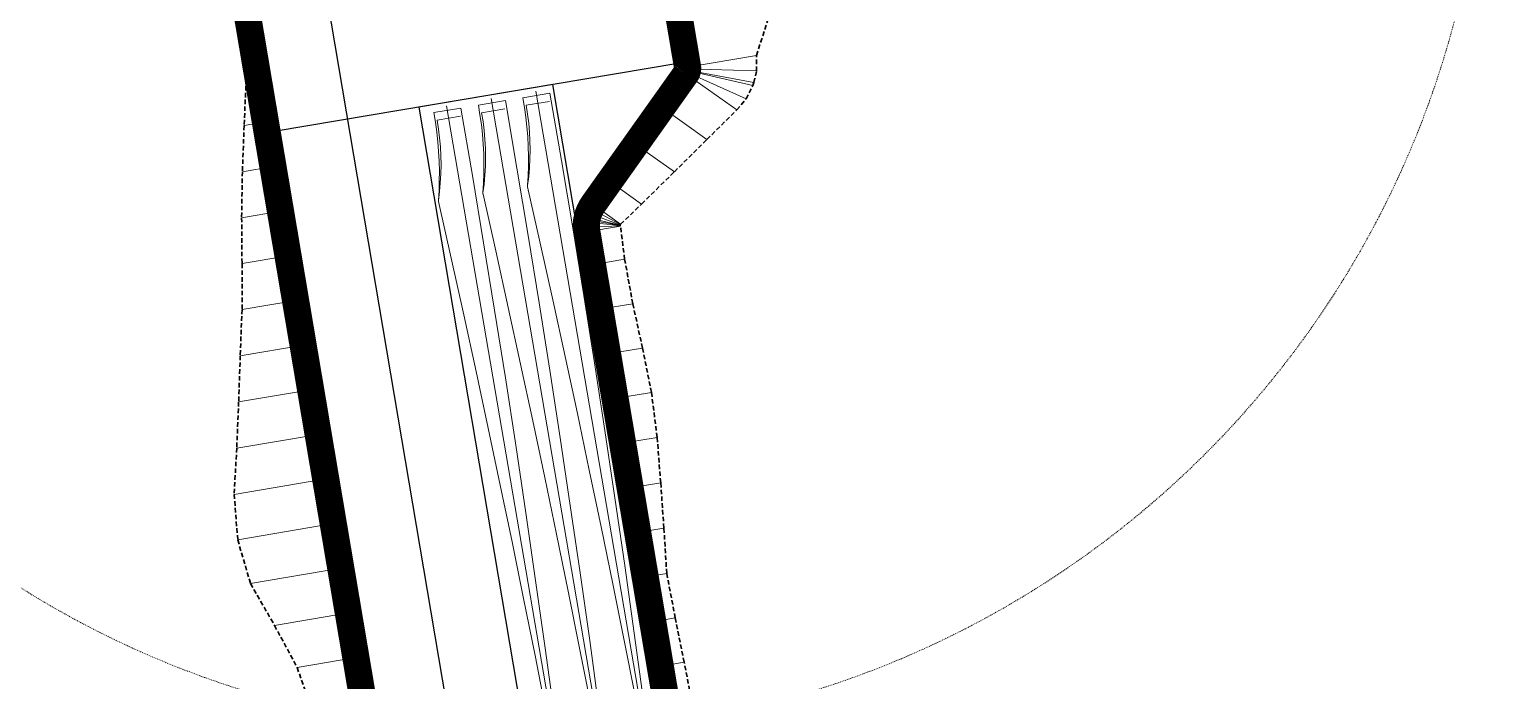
# Model space of a CAD drawing. Header units: metres. Extents: x 544752 to 548977, y 1840603 to 1844608.
# Drawn here: x 547707.7 to 547868.6, y 1842561.2 to 1842633.2 of the extents above; entities that cross this region are included whole.
import ezdxf

# ---------------------------------------------------------------- set-up
doc = ezdxf.new("R2010")
doc.units = ezdxf.units.M
doc.header["$MEASUREMENT"] = 0
doc.linetypes.add('ACAD_ISO02W100', pattern=[15, 12, -3])
doc.linetypes.add('Anordnung Grundriss$0$GESTRICHELT', pattern=[0.75, 0.5, -0.25])
doc.layers.add('C-ROAD', color=7, linetype='Continuous')
for name, color, linetype, lineweight in [('C-ROAD-CORR', 5, 'Continuous', 0), ('C-ROAD-STAN', 11, 'Continuous', 0), ('Line5', 5, 'Continuous', 13), ('Line7', 7, 'Continuous', 20), ('Đường', 5, 'ACAD_ISO02W100', 5)]:
    doc.layers.add(name, color=color, linetype=linetype, lineweight=lineweight)

# ---------------------------------------------------------------- blocks, each defined once
blk = doc.blocks.new('TB')
at = {"layer": 'Defpoints', "color": 5, "linetype": 'Anordnung Grundriss$0$GESTRICHELT', "lineweight": 5, "ltscale": 0.2}
blk.add_circle((-0.4, 0), 105.73, dxfattribs=at)
blk = doc.blocks.new('FREFEWRFERWF')
at = {"layer": 'Line5', "color": 5}
for p, q in [((-12.76, -0.82), (-14.44, 70.21)), ((-7.21, -0.68), (-8.89, 70.34)), ((-1.67, -0.55), (-3.35, 70.47)), ((-14.24, 0.57), (-11.33, 0.64)), ((-8.7, 0.7), (-5.79, 0.77)), ((-3.36, -0.08), (0, 0)), ((-3.16, 0.83), (-0.25, 0.9)), ((-14.45, -0.34), (-11.09, -0.26)), ((-8.91, -0.21), (-5.54, -0.13))]:
    blk.add_line(p, q, dxfattribs=at)
at = {"layer": 'Line5', "color": 5, "flags": 128}
for points in [[(-14.86, 69.09), (-14.81, 69.18), (-14.74, 69.28), (-14.67, 69.36), (-14.59, 69.44), (-14.5, 69.5), (-14.4, 69.56), (-14.3, 69.61), (-14.19, 69.65), (-14.08, 69.68)], [(-14.08, 69.68), (-14.07, 69.68), (-14.05, 69.68), (-14.03, 69.67), (-14.02, 69.67), (-14, 69.65), (-13.99, 69.64), (-13.98, 69.63), (-13.98, 69.61), (-13.98, 69.59)], [(-13.98, 69.59), (-13.51, 61.84), (-13.08, 54.08), (-12.69, 46.32), (-12.33, 38.56), (-12.01, 30.8), (-11.73, 23.04), (-11.48, 15.27), (-11.26, 7.5), (-11.09, -0.26)], [(-9.32, 69.22), (-9.27, 69.32), (-9.2, 69.41), (-9.13, 69.49), (-9.04, 69.57), (-8.95, 69.64), (-8.86, 69.69), (-8.76, 69.74), (-8.65, 69.78), (-8.54, 69.81)], [(-8.54, 69.81), (-8.52, 69.81), (-8.51, 69.81), (-8.49, 69.8), (-8.47, 69.8), (-8.46, 69.79), (-8.45, 69.77), (-8.44, 69.76), (-8.44, 69.74), (-8.43, 69.72)], [(-8.43, 69.72), (-7.97, 61.97), (-7.54, 54.21), (-7.15, 46.45), (-6.79, 38.69), (-6.47, 30.93), (-6.18, 23.17), (-5.93, 15.4), (-5.72, 7.64), (-5.54, -0.13)], [(-3.78, 69.35), (-3.72, 69.45), (-3.66, 69.54), (-3.58, 69.62), (-3.5, 69.7), (-3.41, 69.77), (-3.31, 69.83), (-3.21, 69.87), (-3.11, 69.91), (-3, 69.94)], [(-3, 69.94), (-2.98, 69.94), (-2.96, 69.94), (-2.95, 69.94), (-2.93, 69.93), (-2.92, 69.92), (-2.91, 69.9), (-2.9, 69.89), (-2.89, 69.87), (-2.89, 69.86)], [(-2.89, 69.86), (-2.43, 62.1), (-2, 54.34), (-1.6, 46.58), (-1.25, 38.82), (-0.93, 31.06), (-0.64, 23.3), (-0.39, 15.53), (-0.18, 7.77), (0, 0)], [(-14.87, 69.05), (-14.9, 62.45), (-14.95, 55.86), (-15.03, 49.26), (-15.12, 42.67), (-15.24, 36.07), (-15.39, 29.48), (-15.56, 22.88), (-15.75, 16.29), (-15.96, 9.7)], [(-14.87, 69.05), (-14.87, 69.05), (-14.87, 69.06), (-14.87, 69.06), (-14.87, 69.07), (-14.87, 69.07), (-14.87, 69.07), (-14.87, 69.08), (-14.87, 69.08), (-14.86, 69.09)], [(-9.33, 69.18), (-9.36, 62.58), (-9.41, 55.99), (-9.48, 49.39), (-9.58, 42.8), (-9.7, 36.2), (-9.85, 29.61), (-10.01, 23.01), (-10.2, 16.42), (-10.42, 9.83)], [(-9.33, 69.18), (-9.33, 69.18), (-9.33, 69.19), (-9.33, 69.19), (-9.33, 69.2), (-9.33, 69.2), (-9.33, 69.21), (-9.33, 69.21), (-9.32, 69.21), (-9.32, 69.22)], [(-3.79, 69.31), (-3.82, 62.71), (-3.87, 56.12), (-3.94, 49.52), (-4.04, 42.93), (-4.16, 36.33), (-4.3, 29.74), (-4.47, 23.14), (-4.66, 16.55), (-4.87, 9.96)], [(-3.79, 69.31), (-3.79, 69.31), (-3.79, 69.32), (-3.79, 69.32), (-3.79, 69.33), (-3.78, 69.33), (-3.78, 69.34), (-3.78, 69.34), (-3.78, 69.35), (-3.78, 69.35)], [(-4.86, 9.82), (-4.86, 9.83), (-4.86, 9.85), (-4.87, 9.86), (-4.87, 9.88), (-4.87, 9.9), (-4.87, 9.91), (-4.87, 9.93), (-4.87, 9.94), (-4.87, 9.96)], [(-15.94, 9.55), (-15.95, 9.57), (-15.95, 9.59), (-15.95, 9.6), (-15.96, 9.62), (-15.96, 9.63), (-15.96, 9.65), (-15.96, 9.67), (-15.96, 9.68), (-15.96, 9.7)], [(-15.94, 9.55), (-15.6, 8.59), (-15.3, 7.62), (-15.03, 6.63), (-14.8, 5.64), (-14.61, 4.63), (-14.46, 3.63), (-14.35, 2.61), (-14.28, 1.59), (-14.24, 0.57)], [(-15.94, 9.55), (-15.64, 8.48), (-15.38, 7.4), (-15.14, 6.31), (-14.95, 5.21), (-14.78, 4.11), (-14.65, 3), (-14.55, 1.89), (-14.48, 0.77), (-14.45, -0.34)], [(-10.4, 9.69), (-10.4, 9.7), (-10.41, 9.72), (-10.41, 9.73), (-10.41, 9.75), (-10.41, 9.76), (-10.42, 9.78), (-10.42, 9.8), (-10.42, 9.81), (-10.42, 9.83)], [(-10.4, 9.69), (-10.06, 8.72), (-9.75, 7.75), (-9.49, 6.76), (-9.26, 5.77), (-9.07, 4.77), (-8.92, 3.76), (-8.81, 2.74), (-8.73, 1.72), (-8.7, 0.7)], [(-10.4, 9.69), (-10.1, 8.61), (-9.83, 7.53), (-9.6, 6.44), (-9.4, 5.34), (-9.24, 4.24), (-9.1, 3.13), (-9, 2.02), (-8.94, 0.9), (-8.91, -0.21)], [(-4.86, 9.82), (-4.51, 8.85), (-4.21, 7.88), (-3.94, 6.89), (-3.72, 5.9), (-3.53, 4.9), (-3.38, 3.89), (-3.26, 2.87), (-3.19, 1.85), (-3.16, 0.83)], [(-4.86, 9.82), (-4.56, 8.74), (-4.29, 7.66), (-4.06, 6.57), (-3.86, 5.47), (-3.69, 4.37), (-3.56, 3.26), (-3.46, 2.15), (-3.39, 1.04), (-3.36, -0.08)]]:
    blk.add_lwpolyline(points, dxfattribs=at)
at = {"layer": 'Line7', "color": 7}
for p, q in [((-0.24, 10), (-0.24, 10)), ((-0.24, 10), (-0.24, 10)), ((-0.24, 10), (-0.24, 10)), ((-15.96, 9.63), (-15.96, 9.63)), ((-15.96, 9.63), (-15.96, 9.63)), ((-15.96, 9.63), (-15.96, 9.63)), ((-11.32, 9.73), (-11.32, 9.73)), ((-11.32, 9.73), (-11.32, 9.73)), ((-11.32, 9.73), (-11.32, 9.73)), ((-10.41, 9.76), (-10.41, 9.76)), ((-10.41, 9.76), (-10.41, 9.76)), ((-10.41, 9.76), (-10.41, 9.76)), ((-5.78, 9.87), (-5.78, 9.87)), ((-5.78, 9.87), (-5.78, 9.87)), ((-5.78, 9.87), (-5.78, 9.87)), ((-4.87, 9.89), (-4.87, 9.89)), ((-4.87, 9.89), (-4.87, 9.89)), ((-4.87, 9.89), (-4.87, 9.89))]:
    blk.add_line(p, q, dxfattribs=at)
blk = doc.blocks.new('RFEWF34RF')
blk.add_lwpolyline([(467558.37, 1441381.47), (467628.37, 1441381.47), (467628.37, 1441366.47), (467558.37, 1441366.47)], close=True)
at = {"xscale": 0.9, "yscale": 0.9714285714285716, "zscale": 0.9714285714285716, "rotation": 268.6444939923905}
blk.add_blockref('FREFEWRFERWF', (467559.27, 1441366.93), dxfattribs=at)
blk = doc.blocks.new('GFERFERF')
blk.add_lwpolyline([(467513.37, 1441358.47), (467628.37, 1441358.47), (467628.37, 1441366.47), (467513.37, 1441366.47)], close=True)
blk = doc.blocks.new('VƯERFEWRFER')
blk.add_lwpolyline([(467558.37, 1441403.47), (467513.37, 1441403.47), (467513.37, 1441358.47), (467558.37, 1441358.47)], close=True)
blk = doc.blocks.new('fcwdăed')
at = {"xscale": -1, "rotation": 19.89216182940478}
for name, p in [('GFERFERF', (1396356.81, 242240.54, -3.32)), ('VƯERFEWRFER', (1396369.4, 242205.74, -3.32)), ('RFEWF34RF', (1396367.36, 242211.39, -3.32))]:
    blk.add_blockref(name, p, dxfattribs=at)
blk = doc.blocks.new('STA')
blk.add_circle((0, 0), 0.036)
blk = doc.blocks.new('PI')
h = blk.add_hatch(color=256)
h.dxf.hatch_style = 1
h.paths.add_polyline_path([(0.011, 0, 1), (-0.011, 0, 1)])
at = {"xscale": 0.3048, "yscale": 0.3048, "zscale": 0.3048}
blk.add_blockref('STA', (0, 0), dxfattribs=at)

msp = doc.modelspace()

# ---------------------------------------------------------------- linework, layer by layer
at = {"layer": 'C-ROAD', "color": 3, "linetype": 'Continuous', "lineweight": 13}
for p, q in [((547780.25, 1842628.28), (547780.49, 1842628.62)), ((547780.49, 1842628.62), (547780.43, 1842629.03)), ((547769.02, 1842612.48), (547769.99, 1842613.84)), ((547769.3, 1842610.84), (547769.02, 1842612.48))]:
    msp.add_line(p, q, dxfattribs=at)
at = {"layer": 'C-ROAD', "color": 1, "linetype": 'ACAD_ISO02W100', "lineweight": 60, "ltscale": 0.1, "const_width": 3, "flags": 128}
for points in [[(547726.49, 1842666.14), (547745.65, 1842552.75)], [(547780.43, 1842629.03), (547776.67, 1842651.23)], [(547769.99, 1842613.84), (547780.25, 1842628.28)], [(547778.19, 1842558.25), (547769.3, 1842610.84)]]:
    msp.add_lwpolyline(points, dxfattribs=at)
at = {"layer": 'C-ROAD', "color": 1, "linetype": 'ACAD_ISO02W100', "lineweight": -3, "ltscale": 0.1, "const_width": 3, "flags": 128}
for points in [[(547780.25, 1842628.28, 0.198912), (547780.43, 1842629.03)], [(547769.3, 1842610.84, -0.19891), (547769.99, 1842613.84)]]:
    msp.add_lwpolyline(points, format="xyb", dxfattribs=at)
at = {"layer": 'C-ROAD-CORR', "color": 160, "linetype": 'Continuous'}
for p, q in [((547732.12, 1842632.83, 524.46), (547731.75, 1842632.77, 524.21)), ((547732.12, 1842632.83, 524.46), (547731.75, 1842632.77, 524.21)), ((547732.12, 1842632.83, 524.46), (547731.75, 1842632.77, 524.21)), ((547732.12, 1842632.83, 524.46), (547731.75, 1842632.77, 524.21)), ((547780.43, 1842629.03, 524.22), (547788.06, 1842630.32, 531.97)), ((547780.43, 1842629.03, 524.22), (547788.06, 1842630.32, 531.97)), ((547780.43, 1842629.03, 524.22), (547788.06, 1842630.32, 531.97)), ((547780.43, 1842629.03, 524.22), (547788.06, 1842630.32, 531.97)), ((547732.95, 1842627.9, 524.36), (547731.66, 1842627.68, 523.49)), ((547732.95, 1842627.9, 524.36), (547731.66, 1842627.68, 523.49)), ((547732.95, 1842627.9, 524.36), (547731.66, 1842627.68, 523.49)), ((547732.95, 1842627.9, 524.36), (547731.66, 1842627.68, 523.49)), ((547780.25, 1842628.28, 524.21), (547785.87, 1842624.29, 531.09)), ((547780.25, 1842628.28, 524.21), (547785.87, 1842624.29, 531.09)), ((547780.25, 1842628.28, 524.21), (547785.87, 1842624.29, 531.09)), ((547780.25, 1842628.28, 524.21), (547785.87, 1842624.29, 531.09)), ((547780.35, 1842628.45, 524.21), (547786.89, 1842625.52, 531.38)), ((547780.35, 1842628.45, 524.21), (547786.89, 1842625.52, 531.38)), ((547780.35, 1842628.45, 524.21), (547786.89, 1842625.52, 531.38)), ((547780.35, 1842628.45, 524.21), (547786.89, 1842625.52, 531.38)), ((547780.41, 1842628.64, 524.21), (547787.64, 1842626.98, 531.63)), ((547780.41, 1842628.64, 524.21), (547787.64, 1842626.98, 531.63)), ((547780.41, 1842628.64, 524.21), (547787.64, 1842626.98, 531.63)), ((547780.41, 1842628.64, 524.21), (547787.64, 1842626.98, 531.63)), ((547780.42, 1842628.68, 524.21), (547787.76, 1842627.32, 531.68)), ((547780.42, 1842628.68, 524.21), (547787.76, 1842627.32, 531.68)), ((547780.42, 1842628.68, 524.21), (547787.76, 1842627.32, 531.68)), ((547780.42, 1842628.68, 524.21), (547787.76, 1842627.32, 531.68)), ((547780.44, 1842628.83, 524.22), (547788.05, 1842628.61, 531.83)), ((547780.44, 1842628.83, 524.22), (547788.05, 1842628.61, 531.83)), ((547780.44, 1842628.83, 524.22), (547788.05, 1842628.61, 531.83)), ((547780.44, 1842628.83, 524.22), (547788.05, 1842628.61, 531.83)), ((547733.78, 1842622.97, 524.26), (547731.44, 1842622.57, 522.67)), ((547733.78, 1842622.97, 524.26), (547731.44, 1842622.57, 522.67)), ((547733.78, 1842622.97, 524.26), (547731.44, 1842622.57, 522.67)), ((547733.78, 1842622.97, 524.26), (547731.44, 1842622.57, 522.67)), ((547777.61, 1842624.56, 524.14), (547782.57, 1842621.03, 530.23)), ((547777.61, 1842624.56, 524.14), (547782.57, 1842621.03, 530.23)), ((547777.61, 1842624.56, 524.14), (547782.57, 1842621.03, 530.23)), ((547777.61, 1842624.56, 524.14), (547782.57, 1842621.03, 530.23)), ((547774.71, 1842620.48, 524.07), (547778.97, 1842617.46, 529.29)), ((547774.71, 1842620.48, 524.07), (547778.97, 1842617.46, 529.29)), ((547774.71, 1842620.48, 524.07), (547778.97, 1842617.46, 529.29)), ((547774.71, 1842620.48, 524.07), (547778.97, 1842617.46, 529.29)), ((547734.62, 1842618.04, 524.16), (547731.24, 1842617.47, 521.87)), ((547734.62, 1842618.04, 524.16), (547731.24, 1842617.47, 521.87)), ((547734.62, 1842618.04, 524.16), (547731.24, 1842617.47, 521.87)), ((547734.62, 1842618.04, 524.16), (547731.24, 1842617.47, 521.87)), ((547771.82, 1842616.41, 524), (547775.35, 1842613.9, 528.34)), ((547771.82, 1842616.41, 524), (547775.35, 1842613.9, 528.34)), ((547771.82, 1842616.41, 524), (547775.35, 1842613.9, 528.34)), ((547771.82, 1842616.41, 524), (547775.35, 1842613.9, 528.34)), ((547769.71, 1842613.39, 523.95), (547773.01, 1842611.64, 527.69)), ((547769.71, 1842613.39, 523.95), (547773.01, 1842611.64, 527.69)), ((547769.71, 1842613.39, 523.95), (547773.01, 1842611.64, 527.69)), ((547769.71, 1842613.39, 523.95), (547773.01, 1842611.64, 527.69)), ((547769.99, 1842613.84, 523.96), (547773.03, 1842611.67, 527.69)), ((547769.99, 1842613.84, 523.96), (547773.03, 1842611.67, 527.69)), ((547769.99, 1842613.84, 523.96), (547773.03, 1842611.67, 527.69)), ((547769.99, 1842613.84, 523.96), (547773.03, 1842611.67, 527.69)), ((547735.45, 1842613.11, 524.06), (547731.16, 1842612.38, 521.16)), ((547735.45, 1842613.11, 524.06), (547731.16, 1842612.38, 521.16)), ((547735.45, 1842613.11, 524.06), (547731.16, 1842612.38, 521.16)), ((547735.45, 1842613.11, 524.06), (547731.16, 1842612.38, 521.16)), ((547769.26, 1842611.89, 523.92), (547773, 1842611.53, 527.67)), ((547769.26, 1842611.89, 523.92), (547773, 1842611.53, 527.67)), ((547769.26, 1842611.89, 523.92), (547773, 1842611.53, 527.67)), ((547769.26, 1842611.89, 523.92), (547773, 1842611.53, 527.67)), ((547769.29, 1842612.14, 523.93), (547773, 1842611.55, 527.67)), ((547769.29, 1842612.14, 523.93), (547773, 1842611.55, 527.67)), ((547769.29, 1842612.14, 523.93), (547773, 1842611.55, 527.67)), ((547769.29, 1842612.14, 523.93), (547773, 1842611.55, 527.67)), ((547769.35, 1842612.41, 523.93), (547773, 1842611.57, 527.68)), ((547769.35, 1842612.41, 523.93), (547773, 1842611.57, 527.68)), ((547769.35, 1842612.41, 523.93), (547773, 1842611.57, 527.68)), ((547769.35, 1842612.41, 523.93), (547773, 1842611.57, 527.68)), ((547769.5, 1842612.91, 523.94), (547773, 1842611.61, 527.68)), ((547769.5, 1842612.91, 523.94), (547773, 1842611.61, 527.68)), ((547769.5, 1842612.91, 523.94), (547773, 1842611.61, 527.68)), ((547769.5, 1842612.91, 523.94), (547773, 1842611.61, 527.68)), ((547769.25, 1842611.36, 523.91), (547773, 1842611.5, 527.67)), ((547769.25, 1842611.36, 523.91), (547773, 1842611.5, 527.67)), ((547769.25, 1842611.36, 523.91), (547773, 1842611.5, 527.67)), ((547769.25, 1842611.36, 523.91), (547773, 1842611.5, 527.67)), ((547769.3, 1842610.84, 523.9), (547773.02, 1842611.47, 527.67)), ((547769.3, 1842610.84, 523.9), (547773.02, 1842611.47, 527.67)), ((547769.3, 1842610.84, 523.9), (547773.02, 1842611.47, 527.67)), ((547769.3, 1842610.84, 523.9), (547773.02, 1842611.47, 527.67)), ((547736.28, 1842608.18, 523.96), (547731.2, 1842607.32, 520.52)), ((547736.28, 1842608.18, 523.96), (547731.2, 1842607.32, 520.52)), ((547736.28, 1842608.18, 523.96), (547731.2, 1842607.32, 520.52)), ((547736.28, 1842608.18, 523.96), (547731.2, 1842607.32, 520.52)), ((547769.91, 1842607.2, 523.83), (547773.48, 1842607.8, 527.44)), ((547769.91, 1842607.2, 523.83), (547773.48, 1842607.8, 527.44)), ((547769.91, 1842607.2, 523.83), (547773.48, 1842607.8, 527.44)), ((547769.91, 1842607.2, 523.83), (547773.48, 1842607.8, 527.44)), ((547737.11, 1842603.25, 523.86), (547731.2, 1842602.25, 519.86)), ((547737.11, 1842603.25, 523.86), (547731.2, 1842602.25, 519.86)), ((547737.11, 1842603.25, 523.86), (547731.2, 1842602.25, 519.86)), ((547737.11, 1842603.25, 523.86), (547731.2, 1842602.25, 519.86)), ((547770.75, 1842602.27, 523.73), (547774.38, 1842602.89, 527.41)), ((547770.75, 1842602.27, 523.73), (547774.38, 1842602.89, 527.41)), ((547770.75, 1842602.27, 523.73), (547774.38, 1842602.89, 527.41)), ((547770.75, 1842602.27, 523.73), (547774.38, 1842602.89, 527.41)), ((547737.95, 1842598.32, 523.76), (547731.01, 1842597.15, 519.07)), ((547737.95, 1842598.32, 523.76), (547731.01, 1842597.15, 519.07)), ((547737.95, 1842598.32, 523.76), (547731.01, 1842597.15, 519.07)), ((547737.95, 1842598.32, 523.76), (547731.01, 1842597.15, 519.07)), ((547771.58, 1842597.34, 523.63), (547775.45, 1842597.99, 527.55)), ((547771.58, 1842597.34, 523.63), (547775.45, 1842597.99, 527.55)), ((547771.58, 1842597.34, 523.63), (547775.45, 1842597.99, 527.55)), ((547771.58, 1842597.34, 523.63), (547775.45, 1842597.99, 527.55)), ((547738.78, 1842593.39, 523.66), (547730.83, 1842592.05, 518.28)), ((547738.78, 1842593.39, 523.66), (547730.83, 1842592.05, 518.28)), ((547738.78, 1842593.39, 523.66), (547730.83, 1842592.05, 518.28)), ((547738.78, 1842593.39, 523.66), (547730.83, 1842592.05, 518.28)), ((547772.41, 1842592.41, 523.53), (547776.44, 1842593.09, 527.6)), ((547772.41, 1842592.41, 523.53), (547776.44, 1842593.09, 527.6)), ((547772.41, 1842592.41, 523.53), (547776.44, 1842593.09, 527.6)), ((547772.41, 1842592.41, 523.53), (547776.44, 1842593.09, 527.6)), ((547739.61, 1842588.46, 523.56), (547730.62, 1842586.94, 517.48)), ((547739.61, 1842588.46, 523.56), (547730.62, 1842586.94, 517.48)), ((547739.61, 1842588.46, 523.56), (547730.62, 1842586.94, 517.48)), ((547739.61, 1842588.46, 523.56), (547730.62, 1842586.94, 517.48)), ((547773.25, 1842587.48, 523.43), (547777.07, 1842588.13, 527.3)), ((547773.25, 1842587.48, 523.43), (547777.07, 1842588.13, 527.3)), ((547773.25, 1842587.48, 523.43), (547777.07, 1842588.13, 527.3)), ((547773.25, 1842587.48, 523.43), (547777.07, 1842588.13, 527.3)), ((547740.45, 1842583.53, 523.46), (547730.33, 1842581.82, 516.62)), ((547740.45, 1842583.53, 523.46), (547730.33, 1842581.82, 516.62)), ((547740.45, 1842583.53, 523.46), (547730.33, 1842581.82, 516.62)), ((547740.45, 1842583.53, 523.46), (547730.33, 1842581.82, 516.62)), ((547774.08, 1842582.55, 523.33), (547777.46, 1842583.12, 526.75)), ((547774.08, 1842582.55, 523.33), (547777.46, 1842583.12, 526.75)), ((547774.08, 1842582.55, 523.33), (547777.46, 1842583.12, 526.75)), ((547774.08, 1842582.55, 523.33), (547777.46, 1842583.12, 526.75)), ((547741.28, 1842578.6, 523.36), (547730.73, 1842576.81, 516.22)), ((547741.28, 1842578.6, 523.36), (547730.73, 1842576.81, 516.22)), ((547741.28, 1842578.6, 523.36), (547730.73, 1842576.81, 516.22)), ((547741.28, 1842578.6, 523.36), (547730.73, 1842576.81, 516.22)), ((547774.91, 1842577.62, 523.23), (547777.82, 1842578.11, 526.17)), ((547774.91, 1842577.62, 523.23), (547777.82, 1842578.11, 526.17)), ((547774.91, 1842577.62, 523.23), (547777.82, 1842578.11, 526.17)), ((547774.91, 1842577.62, 523.23), (547777.82, 1842578.11, 526.17)), ((547742.11, 1842573.67, 523.26), (547732.14, 1842571.98, 516.52)), ((547742.11, 1842573.67, 523.26), (547732.14, 1842571.98, 516.52)), ((547742.11, 1842573.67, 523.26), (547732.14, 1842571.98, 516.52)), ((547742.11, 1842573.67, 523.26), (547732.14, 1842571.98, 516.52)), ((547775.75, 1842572.69, 523.13), (547778.13, 1842573.09, 525.55)), ((547775.75, 1842572.69, 523.13), (547778.13, 1842573.09, 525.55)), ((547775.75, 1842572.69, 523.13), (547778.13, 1842573.09, 525.55)), ((547775.75, 1842572.69, 523.13), (547778.13, 1842573.09, 525.55)), ((547742.95, 1842568.74, 523.16), (547734.79, 1842567.36, 517.65)), ((547742.95, 1842568.74, 523.16), (547734.79, 1842567.36, 517.65)), ((547742.95, 1842568.74, 523.16), (547734.79, 1842567.36, 517.65)), ((547742.95, 1842568.74, 523.16), (547734.79, 1842567.36, 517.65)), ((547776.58, 1842567.76, 523.03), (547779.07, 1842568.18, 525.55)), ((547776.58, 1842567.76, 523.03), (547779.07, 1842568.18, 525.55)), ((547776.58, 1842567.76, 523.03), (547779.07, 1842568.18, 525.55)), ((547776.58, 1842567.76, 523.03), (547779.07, 1842568.18, 525.55)), ((547743.78, 1842563.81, 523.06), (547737.29, 1842562.71, 518.67)), ((547743.78, 1842563.81, 523.06), (547737.29, 1842562.71, 518.67)), ((547743.78, 1842563.81, 523.06), (547737.29, 1842562.71, 518.67)), ((547743.78, 1842563.81, 523.06), (547737.29, 1842562.71, 518.67)), ((547777.41, 1842562.83, 522.93), (547780.05, 1842563.28, 525.6)), ((547777.41, 1842562.83, 522.93), (547780.05, 1842563.28, 525.6)), ((547777.41, 1842562.83, 522.93), (547780.05, 1842563.28, 525.6)), ((547777.41, 1842562.83, 522.93), (547780.05, 1842563.28, 525.6))]:
    msp.add_line(p, q, dxfattribs=at)
at = {"layer": 'C-ROAD-CORR', "color": 11, "linetype": 'Anordnung Grundriss$0$GESTRICHELT', "lineweight": 30}
for points in [[(547730.91, 1842637.7, 524.94), (547731.75, 1842632.77, 524.21), (547731.66, 1842627.68, 523.49), (547731.44, 1842622.57, 522.67), (547731.24, 1842617.47, 521.87), (547731.16, 1842612.38, 521.16), (547731.2, 1842607.32, 520.52), (547731.2, 1842602.25, 519.86), (547731.01, 1842597.15, 519.07), (547730.83, 1842592.05, 518.28), (547730.62, 1842586.94, 517.48), (547730.33, 1842581.82, 516.62), (547730.73, 1842576.81, 516.22), (547732.14, 1842571.98, 516.52), (547734.79, 1842567.36, 517.65), (547737.29, 1842562.71, 518.67), (547738.97, 1842557.92, 519.15)], [(547731.28, 1842637.76, 524.56), (547732.12, 1842632.83, 524.46), (547732.95, 1842627.9, 524.36), (547733.78, 1842622.97, 524.26), (547734.62, 1842618.04, 524.16), (547735.45, 1842613.11, 524.06), (547736.28, 1842608.18, 523.96), (547737.11, 1842603.25, 523.86), (547737.95, 1842598.32, 523.76), (547738.78, 1842593.39, 523.66), (547739.61, 1842588.46, 523.56), (547740.45, 1842583.53, 523.46), (547741.28, 1842578.6, 523.36), (547742.11, 1842573.67, 523.26), (547742.95, 1842568.74, 523.16), (547743.78, 1842563.81, 523.06), (547744.61, 1842558.88, 522.96)], [(547780.95, 1842558.72, 525.63), (547780.05, 1842563.28, 525.6), (547779.07, 1842568.18, 525.55), (547778.13, 1842573.09, 525.55), (547777.82, 1842578.11, 526.17), (547777.46, 1842583.12, 526.75), (547777.07, 1842588.13, 527.3), (547776.44, 1842593.09, 527.6), (547775.45, 1842597.99, 527.55), (547774.38, 1842602.89, 527.41), (547773.48, 1842607.8, 527.44), (547773.02, 1842611.47, 527.67), (547773, 1842611.5, 527.67), (547773, 1842611.53, 527.67), (547773, 1842611.55, 527.67), (547773, 1842611.57, 527.68), (547773, 1842611.61, 527.68), (547773.01, 1842611.64, 527.69), (547773.03, 1842611.67, 527.69), (547775.35, 1842613.9, 528.34), (547778.97, 1842617.46, 529.29), (547782.57, 1842621.03, 530.23), (547785.87, 1842624.29, 531.09), (547786.89, 1842625.52, 531.38), (547787.64, 1842626.98, 531.63), (547787.76, 1842627.32, 531.68), (547788.05, 1842628.61, 531.83), (547788.06, 1842630.32, 531.97), (547789.61, 1842635.29, 532.94)], [(547778.19, 1842558.25, 522.83), (547777.41, 1842562.83, 522.93), (547776.58, 1842567.76, 523.03), (547775.75, 1842572.69, 523.13), (547774.91, 1842577.62, 523.23), (547774.08, 1842582.55, 523.33), (547773.25, 1842587.48, 523.43), (547772.41, 1842592.41, 523.53), (547771.58, 1842597.34, 523.63), (547770.75, 1842602.27, 523.73), (547769.91, 1842607.2, 523.83), (547769.3, 1842610.84, 523.9), (547769.25, 1842611.36, 523.91), (547769.26, 1842611.89, 523.92), (547769.29, 1842612.14, 523.93), (547769.35, 1842612.41, 523.93), (547769.5, 1842612.91, 523.94), (547769.71, 1842613.39, 523.95), (547769.99, 1842613.84, 523.96), (547771.82, 1842616.41, 524), (547774.71, 1842620.48, 524.07), (547777.61, 1842624.56, 524.14), (547780.25, 1842628.28, 524.21), (547780.35, 1842628.45, 524.21), (547780.41, 1842628.64, 524.21), (547780.42, 1842628.68, 524.21), (547780.44, 1842628.83, 524.22), (547780.43, 1842629.03, 524.22), (547779.65, 1842633.61, 524.31)]]:
    msp.add_polyline3d(points, dxfattribs=at)
at = {"layer": 'C-ROAD-CORR', "color": 1, "linetype": 'Anordnung Grundriss$0$GESTRICHELT', "lineweight": 30}
for points in [[(547780.95, 1842558.72, 525.63), (547780.05, 1842563.28, 525.6), (547779.07, 1842568.18, 525.55), (547778.13, 1842573.09, 525.55), (547777.82, 1842578.11, 526.17), (547777.46, 1842583.12, 526.75), (547777.07, 1842588.13, 527.3), (547776.44, 1842593.09, 527.6), (547775.45, 1842597.99, 527.55), (547774.38, 1842602.89, 527.41), (547773.48, 1842607.8, 527.44), (547773.02, 1842611.47, 527.67), (547773, 1842611.5, 527.67), (547773, 1842611.53, 527.67), (547773, 1842611.55, 527.67), (547773, 1842611.57, 527.68), (547773, 1842611.61, 527.68), (547773.01, 1842611.64, 527.69), (547773.03, 1842611.67, 527.69), (547775.35, 1842613.9, 528.34), (547778.97, 1842617.46, 529.29), (547782.57, 1842621.03, 530.23), (547785.87, 1842624.29, 531.09), (547786.89, 1842625.52, 531.38), (547787.64, 1842626.98, 531.63), (547787.76, 1842627.32, 531.68), (547788.05, 1842628.61, 531.83), (547788.06, 1842630.32, 531.97), (547789.61, 1842635.29, 532.94)], [(547778.19, 1842558.25, 522.83), (547777.41, 1842562.83, 522.93), (547776.58, 1842567.76, 523.03), (547775.75, 1842572.69, 523.13), (547774.91, 1842577.62, 523.23), (547774.08, 1842582.55, 523.33), (547773.25, 1842587.48, 523.43), (547772.41, 1842592.41, 523.53), (547771.58, 1842597.34, 523.63), (547770.75, 1842602.27, 523.73), (547769.91, 1842607.2, 523.83), (547769.3, 1842610.84, 523.9), (547769.25, 1842611.36, 523.91), (547769.26, 1842611.89, 523.92), (547769.29, 1842612.14, 523.93), (547769.35, 1842612.41, 523.93), (547769.5, 1842612.91, 523.94), (547769.71, 1842613.39, 523.95), (547769.99, 1842613.84, 523.96), (547771.82, 1842616.41, 524), (547774.71, 1842620.48, 524.07), (547777.61, 1842624.56, 524.14), (547780.25, 1842628.28, 524.21), (547780.35, 1842628.45, 524.21), (547780.41, 1842628.64, 524.21), (547780.42, 1842628.68, 524.21), (547780.44, 1842628.83, 524.22), (547780.43, 1842629.03, 524.22), (547779.65, 1842633.61, 524.31)]]:
    msp.add_polyline3d(points, dxfattribs=at)
at = {"layer": 'C-ROAD-CORR', "color": 92, "linetype": 'Anordnung Grundriss$0$GESTRICHELT', "lineweight": 30}
for points in [[(547731.75, 1842632.77, 524.21), (547731.66, 1842627.68, 523.49), (547731.44, 1842622.57, 522.67), (547731.24, 1842617.47, 521.87), (547731.16, 1842612.38, 521.16), (547731.2, 1842607.32, 520.52), (547731.2, 1842602.25, 519.86), (547731.01, 1842597.15, 519.07), (547730.83, 1842592.05, 518.28), (547730.62, 1842586.94, 517.48), (547730.33, 1842581.82, 516.62), (547730.73, 1842576.81, 516.22), (547732.14, 1842571.98, 516.52), (547734.79, 1842567.36, 517.65), (547737.29, 1842562.71, 518.67), (547738.97, 1842557.92, 519.15)], [(547732.12, 1842632.83, 524.46), (547732.95, 1842627.9, 524.36), (547733.78, 1842622.97, 524.26), (547734.62, 1842618.04, 524.16), (547735.45, 1842613.11, 524.06), (547736.28, 1842608.18, 523.96), (547737.11, 1842603.25, 523.86), (547737.95, 1842598.32, 523.76), (547738.78, 1842593.39, 523.66), (547739.61, 1842588.46, 523.56), (547740.45, 1842583.53, 523.46), (547741.28, 1842578.6, 523.36), (547742.11, 1842573.67, 523.26), (547742.95, 1842568.74, 523.16), (547743.78, 1842563.81, 523.06), (547744.61, 1842558.88, 522.96)]]:
    msp.add_polyline3d(points, dxfattribs=at)

# ---------------------------------------------------------------- block references
at = {"rotation": 79.69780828839234}
msp.add_blockref('fcwdăed', (1879676.17, 1126605.09, 1000003.32), dxfattribs=at)
at = {"layer": 'C-ROAD-STAN', "color": 3, "linetype": 'Continuous', "lineweight": -3, "xscale": 45.56286554269575, "yscale": 45.56286554269575, "zscale": 45.56286554269575, "rotation": 334.5}
for p in [(547780.49, 1842628.62), (547769.02, 1842612.48)]:
    msp.add_blockref('PI', p, dxfattribs=at)
at = {"layer": 'Đường', "rotation": 124.7836633683749}
msp.add_blockref('TB', (547762.68, 1842661.43, 1), dxfattribs=at)

doc.saveas('drawing.dxf')
